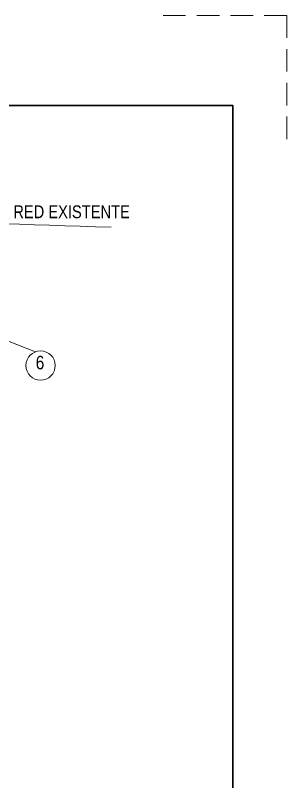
# Model space of a CAD drawing. Header units: millimetres. Extents: x 1804 to 3757, y 2643 to 7323.
# Drawn here: x 2403.9 to 2434.2, y 3151.4 to 3236.5 of the extents above; entities that cross this region are included whole.
import ezdxf

# ---------------------------------------------------------------- set-up
doc = ezdxf.new("R2010")
doc.units = ezdxf.units.MM
doc.linetypes.add('DASHED', pattern=[0.75, 0.5, -0.25])
for name, color, linetype, lineweight in [('_Cajetin Linea 3', 5, 'Continuous', 30), ('_Cajetin Linea 4', 3, 'DASHED', 0), ('POSTE', 7, 'Continuous', 13)]:
    doc.layers.add(name, color=color, linetype=linetype, lineweight=lineweight)
doc.styles.add('Swis721 Cn BT', font='swissc.ttf')

# ---------------------------------------------------------------- blocks, each defined once
blk = doc.blocks.new('CAJETIN ARMADO')
at = {"layer": '_Cajetin Linea 3', "ltscale": 0.1}
blk.add_lwpolyline([(1569.362, 5499.82), (1376.454, 5499.82), (1376.454, 5776.82), (1569.362, 5776.82)], close=True, dxfattribs=at)
at = {"layer": '_Cajetin Linea 4', "ltscale": 5}
for q in [(1560.362, 5786.82), (1575.362, 5771.82)]:
    blk.add_line((1575.362, 5786.82), q, dxfattribs=at)

msp = doc.modelspace()

# ---------------------------------------------------------------- linework, layer by layer
at = {"color": 5, "lineweight": 15}
msp.add_line((2398.007, 3202.306), (2406.198, 3199.133), dxfattribs=at)
msp.add_circle((2406.756, 3197.602), 1.629, dxfattribs=at)
at = {"color": 4, "lineweight": 15}
msp.add_spline([(2414.605, 3212.969), (2383.851, 3213.283), (2394.542, 3209.954), (2397.963, 3199.829), (2372.323, 3178.829)], degree=3, dxfattribs=at)

# ---------------------------------------------------------------- block references
at = {"layer": 'POSTE', "lineweight": 15}
msp.add_blockref('CAJETIN ARMADO', (858.798, -2550.311), dxfattribs=at)

# ---------------------------------------------------------------- texts
at = {"lineweight": 15, "ltscale": 1000, "style": 'Swis721 Cn BT'}
msp.add_text('VIENE DE LA RED EXISTENTE', height=1.4245, dxfattribs=at).set_placement((2393.208, 3213.97))
at = {"lineweight": 15, "style": 'Swis721 Cn BT'}
msp.add_text('6', height=1.5, dxfattribs=at).set_placement((2406.218, 3197.178))

doc.saveas('drawing.dxf')
